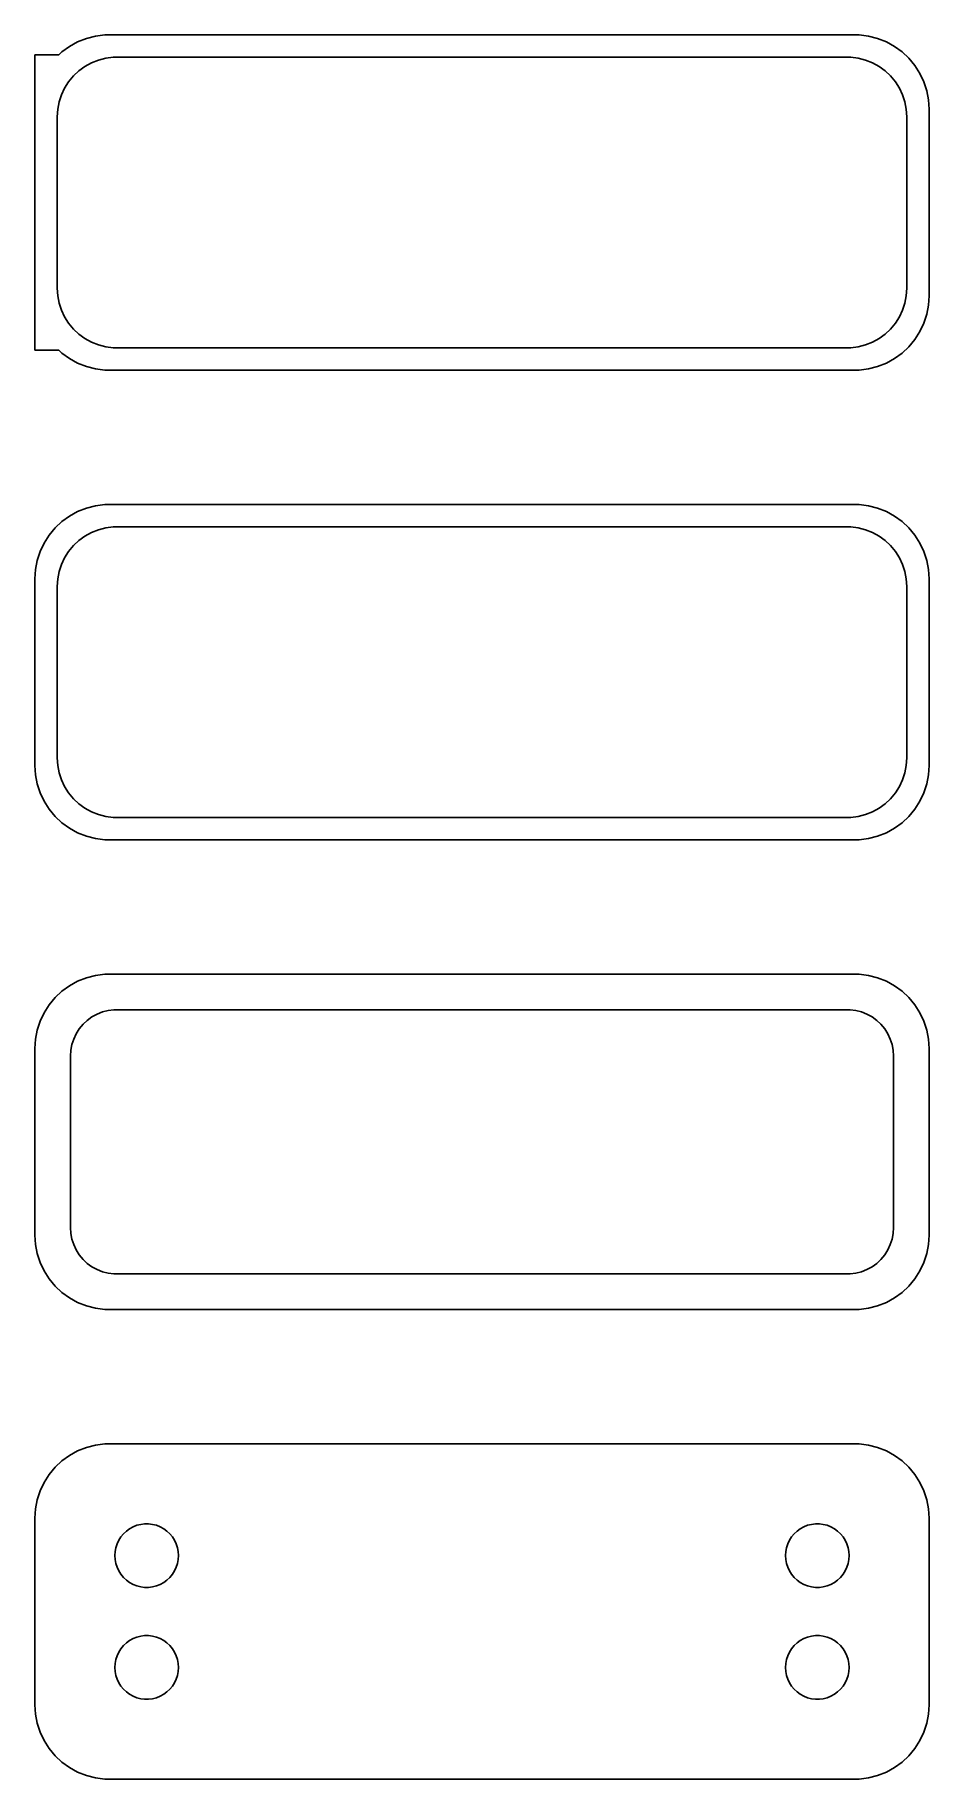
# Model space of a CAD drawing. Header units: metres. Extents: x -30 to 30, y 115 to 232.
import ezdxf

# ---------------------------------------------------------------- set-up
doc = ezdxf.new("R2010")
doc.units = ezdxf.units.M

msp = doc.modelspace()

# ---------------------------------------------------------------- linework, layer by layer
for p, q in [((-25.9369, 231.661), (-26.5451, 231.505)), ((-25.3139, 231.74), (-25.9369, 231.661)), ((25.3139, 231.74), (-25.3139, 231.74)), ((25.9369, 231.661), (25.3139, 231.74)), ((26.5451, 231.505), (25.9369, 231.661)), ((-28.1871, 230.603), (-28.4, 230.403)), ((-27.6791, 230.972), (-28.1871, 230.603)), ((-27.1289, 231.274), (-27.6791, 230.972)), ((-26.5451, 231.505), (-27.1289, 231.274)), ((27.1289, 231.274), (26.5451, 231.505)), ((27.6791, 230.972), (27.1289, 231.274)), ((28.1871, 230.603), (27.6791, 230.972)), ((28.6448, 230.173), (28.1871, 230.603)), ((-28.4, 230.403), (-30, 230.403)), ((-30, 230.403), (-30, 210.597)), ((-27.4159, 228.988), (-27.0497, 229.332)), ((-27.0497, 229.332), (-26.6433, 229.627)), ((-26.6433, 229.627), (-26.2031, 229.869)), ((-26.2031, 229.869), (-25.7361, 230.054)), ((-25.7361, 230.054), (-25.2495, 230.179)), ((-25.2495, 230.179), (-24.7512, 230.242)), ((-24.7512, 230.242), (24.7512, 230.242)), ((24.7512, 230.242), (25.2495, 230.179)), ((25.2495, 230.179), (25.7361, 230.054)), ((25.7361, 230.054), (26.2031, 229.869)), ((26.2031, 229.869), (26.6433, 229.627)), ((26.6433, 229.627), (27.0497, 229.332)), ((27.0497, 229.332), (27.4159, 228.988)), ((29.0451, 229.689), (28.6448, 230.173)), ((29.3815, 229.159), (29.0451, 229.689)), ((-28.2191, 227.722), (-28.0052, 228.177)), ((-28.0052, 228.177), (-27.7361, 228.601)), ((-27.7361, 228.601), (-27.4159, 228.988)), ((27.4159, 228.988), (27.7361, 228.601)), ((27.7361, 228.601), (28.0052, 228.177)), ((28.0052, 228.177), (28.2191, 227.722)), ((29.6489, 228.591), (29.3815, 229.159)), ((29.8429, 227.993), (29.6489, 228.591)), ((-28.4684, 226.751), (-28.3743, 227.245)), ((-28.3743, 227.245), (-28.2191, 227.722)), ((28.2191, 227.722), (28.3743, 227.245)), ((28.3743, 227.245), (28.4684, 226.751)), ((29.9606, 227.377), (29.8429, 227.993)), ((30, 226.75), (29.9606, 227.377)), ((-28.5, 226.25), (-28.4684, 226.751)), ((-28.5, 214.75), (-28.5, 226.25)), ((28.4684, 226.751), (28.5, 226.25)), ((28.5, 226.25), (28.5, 214.75)), ((30, 214.25), (30, 226.75)), ((-28.4684, 214.249), (-28.5, 214.75)), ((-28.3743, 213.755), (-28.4684, 214.249)), ((28.4684, 214.249), (28.3743, 213.755)), ((28.5, 214.75), (28.4684, 214.249)), ((29.9606, 213.623), (30, 214.25)), ((-28.2191, 213.278), (-28.3743, 213.755)), ((-28.0052, 212.823), (-28.2191, 213.278)), ((28.2191, 213.278), (28.0052, 212.823)), ((28.3743, 213.755), (28.2191, 213.278)), ((29.6489, 212.409), (29.8429, 213.007)), ((29.8429, 213.007), (29.9606, 213.623)), ((-27.7361, 212.399), (-28.0052, 212.823)), ((-27.4159, 212.012), (-27.7361, 212.399)), ((-27.0497, 211.668), (-27.4159, 212.012)), ((27.4159, 212.012), (27.0497, 211.668)), ((27.7361, 212.399), (27.4159, 212.012)), ((28.0052, 212.823), (27.7361, 212.399)), ((29.0451, 211.311), (29.3815, 211.841)), ((29.3815, 211.841), (29.6489, 212.409)), ((-30, 210.597), (-28.4, 210.597)), ((-28.4, 210.597), (-28.1871, 210.397)), ((-26.6433, 211.373), (-27.0497, 211.668)), ((-26.2031, 211.131), (-26.6433, 211.373)), ((-25.7361, 210.946), (-26.2031, 211.131)), ((-25.2495, 210.821), (-25.7361, 210.946)), ((-24.7512, 210.758), (-25.2495, 210.821)), ((24.7512, 210.758), (-24.7512, 210.758)), ((25.2495, 210.821), (24.7512, 210.758)), ((25.7361, 210.946), (25.2495, 210.821)), ((26.2031, 211.131), (25.7361, 210.946)), ((26.6433, 211.373), (26.2031, 211.131)), ((27.0497, 211.668), (26.6433, 211.373)), ((28.1871, 210.397), (28.6448, 210.827)), ((28.6448, 210.827), (29.0451, 211.311)), ((-28.1871, 210.397), (-27.6791, 210.028)), ((-27.6791, 210.028), (-27.1289, 209.726)), ((-27.1289, 209.726), (-26.5451, 209.495)), ((-26.5451, 209.495), (-25.9369, 209.339)), ((25.9369, 209.339), (26.5451, 209.495)), ((26.5451, 209.495), (27.1289, 209.726)), ((27.1289, 209.726), (27.6791, 210.028)), ((27.6791, 210.028), (28.1871, 210.397)), ((-25.9369, 209.339), (-25.3139, 209.26)), ((-25.3139, 209.26), (25.3139, 209.26)), ((25.3139, 209.26), (25.9369, 209.339)), ((-25.9369, 200.161), (-26.5451, 200.005)), ((-25.3139, 200.24), (-25.9369, 200.161)), ((25.3139, 200.24), (-25.3139, 200.24)), ((25.9369, 200.161), (25.3139, 200.24)), ((26.5451, 200.005), (25.9369, 200.161)), ((-28.1871, 199.103), (-28.6448, 198.673)), ((-27.6791, 199.472), (-28.1871, 199.103)), ((-27.1289, 199.774), (-27.6791, 199.472)), ((-26.5451, 200.005), (-27.1289, 199.774)), ((27.1289, 199.774), (26.5451, 200.005)), ((27.6791, 199.472), (27.1289, 199.774)), ((28.1871, 199.103), (27.6791, 199.472)), ((28.6448, 198.673), (28.1871, 199.103)), ((-29.0451, 198.189), (-29.3815, 197.659)), ((-28.6448, 198.673), (-29.0451, 198.189)), ((-27.4159, 197.488), (-27.0497, 197.832)), ((-27.0497, 197.832), (-26.6433, 198.127)), ((-26.6433, 198.127), (-26.2031, 198.369)), ((-26.2031, 198.369), (-25.7361, 198.554)), ((-25.7361, 198.554), (-25.2495, 198.679)), ((-25.2495, 198.679), (-24.7512, 198.742)), ((-24.7512, 198.742), (24.7512, 198.742)), ((24.7512, 198.742), (25.2495, 198.679)), ((25.2495, 198.679), (25.7361, 198.554)), ((25.7361, 198.554), (26.2031, 198.369)), ((26.2031, 198.369), (26.6433, 198.127)), ((26.6433, 198.127), (27.0497, 197.832)), ((27.0497, 197.832), (27.4159, 197.488)), ((29.0451, 198.189), (28.6448, 198.673)), ((29.3815, 197.659), (29.0451, 198.189)), ((-29.6489, 197.091), (-29.8429, 196.493)), ((-29.3815, 197.659), (-29.6489, 197.091)), ((-28.2191, 196.222), (-28.0052, 196.677)), ((-28.0052, 196.677), (-27.7361, 197.101)), ((-27.7361, 197.101), (-27.4159, 197.488)), ((27.4159, 197.488), (27.7361, 197.101)), ((27.7361, 197.101), (28.0052, 196.677)), ((28.0052, 196.677), (28.2191, 196.222)), ((29.6489, 197.091), (29.3815, 197.659)), ((29.8429, 196.493), (29.6489, 197.091)), ((-29.9606, 195.877), (-30, 195.25)), ((-29.8429, 196.493), (-29.9606, 195.877)), ((-28.4684, 195.251), (-28.3743, 195.745)), ((-28.3743, 195.745), (-28.2191, 196.222)), ((28.2191, 196.222), (28.3743, 195.745)), ((28.3743, 195.745), (28.4684, 195.251)), ((29.9606, 195.877), (29.8429, 196.493)), ((30, 195.25), (29.9606, 195.877)), ((-30, 195.25), (-30, 182.75)), ((-28.5, 194.75), (-28.4684, 195.251)), ((-28.5, 183.25), (-28.5, 194.75)), ((28.4684, 195.251), (28.5, 194.75)), ((28.5, 194.75), (28.5, 183.25)), ((30, 182.75), (30, 195.25)), ((-30, 182.75), (-29.9606, 182.123)), ((-28.4684, 182.749), (-28.5, 183.25)), ((-28.3743, 182.255), (-28.4684, 182.749)), ((28.4684, 182.749), (28.3743, 182.255)), ((28.5, 183.25), (28.4684, 182.749)), ((29.9606, 182.123), (30, 182.75)), ((-29.9606, 182.123), (-29.8429, 181.507)), ((-29.8429, 181.507), (-29.6489, 180.909)), ((-28.2191, 181.778), (-28.3743, 182.255)), ((-28.0052, 181.323), (-28.2191, 181.778)), ((-27.7361, 180.899), (-28.0052, 181.323)), ((28.0052, 181.323), (27.7361, 180.899)), ((28.2191, 181.778), (28.0052, 181.323)), ((28.3743, 182.255), (28.2191, 181.778)), ((29.6489, 180.909), (29.8429, 181.507)), ((29.8429, 181.507), (29.9606, 182.123)), ((-29.6489, 180.909), (-29.3815, 180.341)), ((-29.3815, 180.341), (-29.0451, 179.811)), ((-27.4159, 180.512), (-27.7361, 180.899)), ((-27.0497, 180.168), (-27.4159, 180.512)), ((-26.6433, 179.873), (-27.0497, 180.168)), ((27.0497, 180.168), (26.6433, 179.873)), ((27.4159, 180.512), (27.0497, 180.168)), ((27.7361, 180.899), (27.4159, 180.512)), ((29.0451, 179.811), (29.3815, 180.341)), ((29.3815, 180.341), (29.6489, 180.909)), ((-29.0451, 179.811), (-28.6448, 179.327)), ((-28.6448, 179.327), (-28.1871, 178.897)), ((-26.2031, 179.631), (-26.6433, 179.873)), ((-25.7361, 179.446), (-26.2031, 179.631)), ((-25.2495, 179.321), (-25.7361, 179.446)), ((-24.7512, 179.258), (-25.2495, 179.321)), ((24.7512, 179.258), (-24.7512, 179.258)), ((25.2495, 179.321), (24.7512, 179.258)), ((25.7361, 179.446), (25.2495, 179.321)), ((26.2031, 179.631), (25.7361, 179.446)), ((26.6433, 179.873), (26.2031, 179.631)), ((28.1871, 178.897), (28.6448, 179.327)), ((28.6448, 179.327), (29.0451, 179.811)), ((-28.1871, 178.897), (-27.6791, 178.528)), ((-27.6791, 178.528), (-27.1289, 178.226)), ((-27.1289, 178.226), (-26.5451, 177.995)), ((-26.5451, 177.995), (-25.9369, 177.839)), ((-25.9369, 177.839), (-25.3139, 177.76)), ((25.3139, 177.76), (25.9369, 177.839)), ((25.9369, 177.839), (26.5451, 177.995)), ((26.5451, 177.995), (27.1289, 178.226)), ((27.1289, 178.226), (27.6791, 178.528)), ((27.6791, 178.528), (28.1871, 178.897)), ((-25.3139, 177.76), (25.3139, 177.76)), ((-26.5451, 168.505), (-27.1289, 168.274)), ((-25.9369, 168.661), (-26.5451, 168.505)), ((-25.3139, 168.74), (-25.9369, 168.661)), ((25.3139, 168.74), (-25.3139, 168.74)), ((25.9369, 168.661), (25.3139, 168.74)), ((26.5451, 168.505), (25.9369, 168.661)), ((27.1289, 168.274), (26.5451, 168.505)), ((-28.1871, 167.603), (-28.6448, 167.173)), ((-27.6791, 167.972), (-28.1871, 167.603)), ((-27.1289, 168.274), (-27.6791, 167.972)), ((27.6791, 167.972), (27.1289, 168.274)), ((28.1871, 167.603), (27.6791, 167.972)), ((28.6448, 167.173), (28.1871, 167.603)), ((-29.3815, 166.159), (-29.6489, 165.591)), ((-29.0451, 166.689), (-29.3815, 166.159)), ((-28.6448, 167.173), (-29.0451, 166.689)), ((-25.8254, 166.067), (-25.4619, 166.211)), ((-25.4619, 166.211), (-25.0833, 166.308)), ((-25.0833, 166.308), (-24.6954, 166.357)), ((-24.6954, 166.357), (24.6954, 166.357)), ((24.6954, 166.357), (25.0833, 166.308)), ((25.0833, 166.308), (25.4619, 166.211)), ((25.4619, 166.211), (25.8254, 166.067)), ((29.0451, 166.689), (28.6448, 167.173)), ((29.3815, 166.159), (29.0451, 166.689)), ((29.6489, 165.591), (29.3815, 166.159)), ((-29.8429, 164.993), (-29.9606, 164.377)), ((-29.6489, 165.591), (-29.8429, 164.993)), ((-27.2279, 164.75), (-27.0184, 165.08)), ((-27.0184, 165.08), (-26.7692, 165.381)), ((-26.7692, 165.381), (-26.4842, 165.649)), ((-26.4842, 165.649), (-26.168, 165.878)), ((-26.168, 165.878), (-25.8254, 166.067)), ((25.8254, 166.067), (26.168, 165.878)), ((26.168, 165.878), (26.4842, 165.649)), ((26.4842, 165.649), (26.7692, 165.381)), ((26.7692, 165.381), (27.0184, 165.08)), ((27.0184, 165.08), (27.2279, 164.75)), ((29.8429, 164.993), (29.6489, 165.591)), ((29.9606, 164.377), (29.8429, 164.993)), ((-29.9606, 164.377), (-30, 163.75)), ((-27.5884, 163.64), (-27.5151, 164.024)), ((-27.5151, 164.024), (-27.3943, 164.396)), ((-27.3943, 164.396), (-27.2279, 164.75)), ((27.2279, 164.75), (27.3943, 164.396)), ((27.3943, 164.396), (27.5151, 164.024)), ((27.5151, 164.024), (27.5884, 163.64)), ((30, 163.75), (29.9606, 164.377)), ((-30, 163.75), (-30, 151.25)), ((-27.6129, 163.25), (-27.5884, 163.64)), ((-27.6129, 151.75), (-27.6129, 163.25)), ((27.5884, 163.64), (27.6129, 163.25)), ((27.6129, 163.25), (27.6129, 151.75)), ((30, 151.25), (30, 163.75)), ((-30, 151.25), (-29.9606, 150.623)), ((-27.5884, 151.36), (-27.6129, 151.75)), ((-27.5151, 150.976), (-27.5884, 151.36)), ((-27.3943, 150.604), (-27.5151, 150.976)), ((27.5151, 150.976), (27.3943, 150.604)), ((27.5884, 151.36), (27.5151, 150.976)), ((27.6129, 151.75), (27.5884, 151.36)), ((29.9606, 150.623), (30, 151.25)), ((-29.9606, 150.623), (-29.8429, 150.007)), ((-29.8429, 150.007), (-29.6489, 149.409)), ((-27.2279, 150.25), (-27.3943, 150.604)), ((-27.0184, 149.92), (-27.2279, 150.25)), ((-26.7692, 149.619), (-27.0184, 149.92)), ((27.0184, 149.92), (26.7692, 149.619)), ((27.2279, 150.25), (27.0184, 149.92)), ((27.3943, 150.604), (27.2279, 150.25)), ((29.6489, 149.409), (29.8429, 150.007)), ((29.8429, 150.007), (29.9606, 150.623)), ((-29.6489, 149.409), (-29.3815, 148.841)), ((-29.3815, 148.841), (-29.0451, 148.311)), ((-26.4842, 149.351), (-26.7692, 149.619)), ((-26.168, 149.122), (-26.4842, 149.351)), ((-25.8254, 148.933), (-26.168, 149.122)), ((-25.4619, 148.789), (-25.8254, 148.933)), ((-25.0833, 148.692), (-25.4619, 148.789)), ((-24.6954, 148.643), (-25.0833, 148.692)), ((24.6954, 148.643), (-24.6954, 148.643)), ((25.0833, 148.692), (24.6954, 148.643)), ((25.4619, 148.789), (25.0833, 148.692)), ((25.8254, 148.933), (25.4619, 148.789)), ((26.168, 149.122), (25.8254, 148.933)), ((26.4842, 149.351), (26.168, 149.122)), ((26.7692, 149.619), (26.4842, 149.351)), ((29.0451, 148.311), (29.3815, 148.841)), ((29.3815, 148.841), (29.6489, 149.409)), ((-29.0451, 148.311), (-28.6448, 147.827)), ((-28.6448, 147.827), (-28.1871, 147.397)), ((-28.1871, 147.397), (-27.6791, 147.028)), ((27.6791, 147.028), (28.1871, 147.397)), ((28.1871, 147.397), (28.6448, 147.827)), ((28.6448, 147.827), (29.0451, 148.311)), ((-27.6791, 147.028), (-27.1289, 146.726)), ((-27.1289, 146.726), (-26.5451, 146.495)), ((-26.5451, 146.495), (-25.9369, 146.339)), ((-25.9369, 146.339), (-25.3139, 146.26)), ((-25.3139, 146.26), (25.3139, 146.26)), ((25.3139, 146.26), (25.9369, 146.339)), ((25.9369, 146.339), (26.5451, 146.495)), ((26.5451, 146.495), (27.1289, 146.726)), ((27.1289, 146.726), (27.6791, 147.028)), ((-26.5451, 137.005), (-27.1289, 136.774)), ((-25.9369, 137.161), (-26.5451, 137.005)), ((-25.3139, 137.24), (-25.9369, 137.161)), ((25.3139, 137.24), (-25.3139, 137.24)), ((25.9369, 137.161), (25.3139, 137.24)), ((26.5451, 137.005), (25.9369, 137.161)), ((27.1289, 136.774), (26.5451, 137.005)), ((-28.1871, 136.103), (-28.6448, 135.673)), ((-27.6791, 136.472), (-28.1871, 136.103)), ((-27.1289, 136.774), (-27.6791, 136.472)), ((27.6791, 136.472), (27.1289, 136.774)), ((28.1871, 136.103), (27.6791, 136.472)), ((28.6448, 135.673), (28.1871, 136.103)), ((-29.3815, 134.659), (-29.6489, 134.091)), ((-29.0451, 135.189), (-29.3815, 134.659)), ((-28.6448, 135.673), (-29.0451, 135.189)), ((29.0451, 135.189), (28.6448, 135.673)), ((29.3815, 134.659), (29.0451, 135.189)), ((29.6489, 134.091), (29.3815, 134.659)), ((-29.8429, 133.493), (-29.9606, 132.877)), ((-29.6489, 134.091), (-29.8429, 133.493)), ((29.8429, 133.493), (29.6489, 134.091)), ((29.9606, 132.877), (29.8429, 133.493)), ((-29.9606, 132.877), (-30, 132.25)), ((-30, 132.25), (-30, 119.75)), ((30, 132.25), (29.9606, 132.877)), ((30, 119.75), (30, 132.25)), ((-24.2275, 131.005), (-24.0565, 131.212)), ((-24.0565, 131.212), (-23.8611, 131.395)), ((-23.8611, 131.395), (-23.6441, 131.553)), ((-23.6441, 131.553), (-23.4091, 131.682)), ((-23.4091, 131.682), (-23.1598, 131.781)), ((-23.1598, 131.781), (-22.9001, 131.847)), ((-22.9001, 131.847), (-22.6341, 131.881)), ((-22.6341, 131.881), (-22.3659, 131.881)), ((-22.3659, 131.881), (-22.0999, 131.847)), ((-22.0999, 131.847), (-21.8401, 131.781)), ((-21.8401, 131.781), (-21.5908, 131.682)), ((-21.5908, 131.682), (-21.3559, 131.553)), ((-21.3559, 131.553), (-21.1389, 131.395)), ((-21.1389, 131.395), (-20.9434, 131.212)), ((-20.9434, 131.212), (-20.7725, 131.005)), ((20.7725, 131.005), (20.9434, 131.212)), ((20.9434, 131.212), (21.1389, 131.395)), ((21.1389, 131.395), (21.3559, 131.553)), ((21.3559, 131.553), (21.5908, 131.682)), ((21.5908, 131.682), (21.8401, 131.781)), ((21.8401, 131.781), (22.0999, 131.847)), ((22.0999, 131.847), (22.3659, 131.881)), ((22.3659, 131.881), (22.6341, 131.881)), ((22.6341, 131.881), (22.9001, 131.847)), ((22.9001, 131.847), (23.1598, 131.781)), ((23.1598, 131.781), (23.4091, 131.682)), ((23.4091, 131.682), (23.6441, 131.553)), ((23.6441, 131.553), (23.8611, 131.395)), ((23.8611, 131.395), (24.0565, 131.212)), ((24.0565, 131.212), (24.2275, 131.005)), ((-24.6353, 129.75), (-24.6185, 130.018)), ((-24.6185, 130.018), (-24.5682, 130.281)), ((-24.5682, 130.281), (-24.4853, 130.536)), ((-24.4853, 130.536), (-24.3712, 130.779)), ((-24.3712, 130.779), (-24.2275, 131.005)), ((-20.7725, 131.005), (-20.6288, 130.779)), ((-20.6288, 130.779), (-20.5146, 130.536)), ((-20.5146, 130.536), (-20.4318, 130.281)), ((-20.4318, 130.281), (-20.3815, 130.018)), ((-20.3815, 130.018), (-20.3647, 129.75)), ((20.3647, 129.75), (20.3815, 130.018)), ((20.3815, 130.018), (20.4318, 130.281)), ((20.4318, 130.281), (20.5146, 130.536)), ((20.5146, 130.536), (20.6288, 130.779)), ((20.6288, 130.779), (20.7725, 131.005)), ((24.2275, 131.005), (24.3712, 130.779)), ((24.3712, 130.779), (24.4853, 130.536)), ((24.4853, 130.536), (24.5682, 130.281)), ((24.5682, 130.281), (24.6185, 130.018)), ((24.6185, 130.018), (24.6353, 129.75)), ((-24.6185, 129.482), (-24.6353, 129.75)), ((-24.5682, 129.219), (-24.6185, 129.482)), ((-24.4853, 128.964), (-24.5682, 129.219)), ((-24.3712, 128.721), (-24.4853, 128.964)), ((-24.2275, 128.495), (-24.3712, 128.721)), ((-20.6288, 128.721), (-20.7725, 128.495)), ((-20.5146, 128.964), (-20.6288, 128.721)), ((-20.4318, 129.219), (-20.5146, 128.964)), ((-20.3815, 129.482), (-20.4318, 129.219)), ((-20.3647, 129.75), (-20.3815, 129.482)), ((20.3815, 129.482), (20.3647, 129.75)), ((20.4318, 129.219), (20.3815, 129.482)), ((20.5146, 128.964), (20.4318, 129.219)), ((20.6288, 128.721), (20.5146, 128.964)), ((20.7725, 128.495), (20.6288, 128.721)), ((24.3712, 128.721), (24.2275, 128.495)), ((24.4853, 128.964), (24.3712, 128.721)), ((24.5682, 129.219), (24.4853, 128.964)), ((24.6185, 129.482), (24.5682, 129.219)), ((24.6353, 129.75), (24.6185, 129.482)), ((-24.0565, 128.288), (-24.2275, 128.495)), ((-23.8611, 128.105), (-24.0565, 128.288)), ((-23.6441, 127.947), (-23.8611, 128.105)), ((-23.4091, 127.818), (-23.6441, 127.947)), ((-23.1598, 127.719), (-23.4091, 127.818)), ((-22.9001, 127.653), (-23.1598, 127.719)), ((-22.6341, 127.619), (-22.9001, 127.653)), ((-22.3659, 127.619), (-22.6341, 127.619)), ((-22.0999, 127.653), (-22.3659, 127.619)), ((-21.8401, 127.719), (-22.0999, 127.653)), ((-21.5908, 127.818), (-21.8401, 127.719)), ((-21.3559, 127.947), (-21.5908, 127.818)), ((-21.1389, 128.105), (-21.3559, 127.947)), ((-20.9434, 128.288), (-21.1389, 128.105)), ((-20.7725, 128.495), (-20.9434, 128.288)), ((20.9434, 128.288), (20.7725, 128.495)), ((21.1389, 128.105), (20.9434, 128.288)), ((21.3559, 127.947), (21.1389, 128.105)), ((21.5908, 127.818), (21.3559, 127.947)), ((21.8401, 127.719), (21.5908, 127.818)), ((22.0999, 127.653), (21.8401, 127.719)), ((22.3659, 127.619), (22.0999, 127.653)), ((22.6341, 127.619), (22.3659, 127.619)), ((22.9001, 127.653), (22.6341, 127.619)), ((23.1598, 127.719), (22.9001, 127.653)), ((23.4091, 127.818), (23.1598, 127.719)), ((23.6441, 127.947), (23.4091, 127.818)), ((23.8611, 128.105), (23.6441, 127.947)), ((24.0565, 128.288), (23.8611, 128.105)), ((24.2275, 128.495), (24.0565, 128.288)), ((-23.8611, 123.895), (-23.6441, 124.053)), ((-23.6441, 124.053), (-23.4091, 124.182)), ((-23.4091, 124.182), (-23.1598, 124.281)), ((-23.1598, 124.281), (-22.9001, 124.347)), ((-22.9001, 124.347), (-22.6341, 124.381)), ((-22.6341, 124.381), (-22.3659, 124.381)), ((-22.3659, 124.381), (-22.0999, 124.347)), ((-22.0999, 124.347), (-21.8401, 124.281)), ((-21.8401, 124.281), (-21.5908, 124.182)), ((-21.5908, 124.182), (-21.3559, 124.053)), ((-21.3559, 124.053), (-21.1389, 123.895)), ((21.1389, 123.895), (21.3559, 124.053)), ((21.3559, 124.053), (21.5908, 124.182)), ((21.5908, 124.182), (21.8401, 124.281)), ((21.8401, 124.281), (22.0999, 124.347)), ((22.0999, 124.347), (22.3659, 124.381)), ((22.3659, 124.381), (22.6341, 124.381)), ((22.6341, 124.381), (22.9001, 124.347)), ((22.9001, 124.347), (23.1598, 124.281)), ((23.1598, 124.281), (23.4091, 124.182)), ((23.4091, 124.182), (23.6441, 124.053)), ((23.6441, 124.053), (23.8611, 123.895)), ((-24.5682, 122.781), (-24.4853, 123.036)), ((-24.4853, 123.036), (-24.3712, 123.279)), ((-24.3712, 123.279), (-24.2275, 123.505)), ((-24.2275, 123.505), (-24.0565, 123.712)), ((-24.0565, 123.712), (-23.8611, 123.895)), ((-21.1389, 123.895), (-20.9434, 123.712)), ((-20.9434, 123.712), (-20.7725, 123.505)), ((-20.7725, 123.505), (-20.6288, 123.279)), ((-20.6288, 123.279), (-20.5146, 123.036)), ((-20.5146, 123.036), (-20.4318, 122.781)), ((20.4318, 122.781), (20.5146, 123.036)), ((20.5146, 123.036), (20.6288, 123.279)), ((20.6288, 123.279), (20.7725, 123.505)), ((20.7725, 123.505), (20.9434, 123.712)), ((20.9434, 123.712), (21.1389, 123.895)), ((23.8611, 123.895), (24.0565, 123.712)), ((24.0565, 123.712), (24.2275, 123.505)), ((24.2275, 123.505), (24.3712, 123.279)), ((24.3712, 123.279), (24.4853, 123.036)), ((24.4853, 123.036), (24.5682, 122.781)), ((-24.6353, 122.25), (-24.6185, 122.518)), ((-24.6185, 121.982), (-24.6353, 122.25)), ((-24.6185, 122.518), (-24.5682, 122.781)), ((-24.5682, 121.719), (-24.6185, 121.982)), ((-24.4853, 121.464), (-24.5682, 121.719)), ((-20.4318, 121.719), (-20.5146, 121.464)), ((-20.4318, 122.781), (-20.3815, 122.518)), ((-20.3815, 121.982), (-20.4318, 121.719)), ((-20.3815, 122.518), (-20.3647, 122.25)), ((-20.3647, 122.25), (-20.3815, 121.982)), ((20.3647, 122.25), (20.3815, 122.518)), ((20.3815, 121.982), (20.3647, 122.25)), ((20.3815, 122.518), (20.4318, 122.781)), ((20.4318, 121.719), (20.3815, 121.982)), ((20.5146, 121.464), (20.4318, 121.719)), ((24.5682, 121.719), (24.4853, 121.464)), ((24.5682, 122.781), (24.6185, 122.518)), ((24.6185, 121.982), (24.5682, 121.719)), ((24.6185, 122.518), (24.6353, 122.25)), ((24.6353, 122.25), (24.6185, 121.982)), ((-24.3712, 121.221), (-24.4853, 121.464)), ((-24.2275, 120.995), (-24.3712, 121.221)), ((-24.0565, 120.788), (-24.2275, 120.995)), ((-23.8611, 120.605), (-24.0565, 120.788)), ((-23.6441, 120.447), (-23.8611, 120.605)), ((-21.1389, 120.605), (-21.3559, 120.447)), ((-20.9434, 120.788), (-21.1389, 120.605)), ((-20.7725, 120.995), (-20.9434, 120.788)), ((-20.6288, 121.221), (-20.7725, 120.995)), ((-20.5146, 121.464), (-20.6288, 121.221)), ((20.6288, 121.221), (20.5146, 121.464)), ((20.7725, 120.995), (20.6288, 121.221)), ((20.9434, 120.788), (20.7725, 120.995)), ((21.1389, 120.605), (20.9434, 120.788)), ((21.3559, 120.447), (21.1389, 120.605)), ((23.8611, 120.605), (23.6441, 120.447)), ((24.0565, 120.788), (23.8611, 120.605)), ((24.2275, 120.995), (24.0565, 120.788)), ((24.3712, 121.221), (24.2275, 120.995)), ((24.4853, 121.464), (24.3712, 121.221)), ((-30, 119.75), (-29.9606, 119.123)), ((-23.4091, 120.318), (-23.6441, 120.447)), ((-23.1598, 120.219), (-23.4091, 120.318)), ((-22.9001, 120.153), (-23.1598, 120.219)), ((-22.6341, 120.119), (-22.9001, 120.153)), ((-22.3659, 120.119), (-22.6341, 120.119)), ((-22.0999, 120.153), (-22.3659, 120.119)), ((-21.8401, 120.219), (-22.0999, 120.153)), ((-21.5908, 120.318), (-21.8401, 120.219)), ((-21.3559, 120.447), (-21.5908, 120.318)), ((21.5908, 120.318), (21.3559, 120.447)), ((21.8401, 120.219), (21.5908, 120.318)), ((22.0999, 120.153), (21.8401, 120.219)), ((22.3659, 120.119), (22.0999, 120.153)), ((22.6341, 120.119), (22.3659, 120.119)), ((22.9001, 120.153), (22.6341, 120.119)), ((23.1598, 120.219), (22.9001, 120.153)), ((23.4091, 120.318), (23.1598, 120.219)), ((23.6441, 120.447), (23.4091, 120.318)), ((29.9606, 119.123), (30, 119.75)), ((-29.9606, 119.123), (-29.8429, 118.507)), ((-29.8429, 118.507), (-29.6489, 117.909)), ((29.6489, 117.909), (29.8429, 118.507)), ((29.8429, 118.507), (29.9606, 119.123)), ((-29.6489, 117.909), (-29.3815, 117.341)), ((-29.3815, 117.341), (-29.0451, 116.811)), ((29.0451, 116.811), (29.3815, 117.341)), ((29.3815, 117.341), (29.6489, 117.909)), ((-29.0451, 116.811), (-28.6448, 116.327)), ((-28.6448, 116.327), (-28.1871, 115.897)), ((-28.1871, 115.897), (-27.6791, 115.528)), ((27.6791, 115.528), (28.1871, 115.897)), ((28.1871, 115.897), (28.6448, 116.327)), ((28.6448, 116.327), (29.0451, 116.811)), ((-27.6791, 115.528), (-27.1289, 115.226)), ((-27.1289, 115.226), (-26.5451, 114.995)), ((-26.5451, 114.995), (-25.9369, 114.839)), ((-25.9369, 114.839), (-25.3139, 114.76)), ((-25.3139, 114.76), (25.3139, 114.76)), ((25.3139, 114.76), (25.9369, 114.839)), ((25.9369, 114.839), (26.5451, 114.995)), ((26.5451, 114.995), (27.1289, 115.226)), ((27.1289, 115.226), (27.6791, 115.528))]:
    msp.add_line(p, q)

doc.saveas('drawing.dxf')
